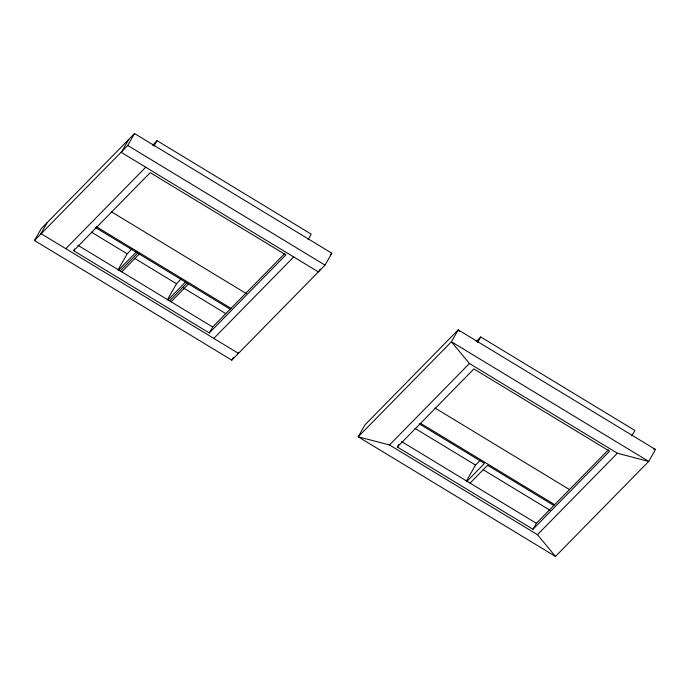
<?xml version="1.0" encoding="UTF-8"?>
<svg xmlns="http://www.w3.org/2000/svg" width="690" height="690" viewBox="0 0 690 690"><rect width="100%" height="100%" fill="white"/><g stroke="black" fill="none" stroke-linecap="round" stroke-linejoin="round"><path stroke-width="1.03" d="M34.5 240.508L41.297 228.597L134.524 133.558L331.812 253.204L325.024 265.115L231.797 360.154L34.5 240.508L127.728 145.469L134.524 133.558M40.331 234.565L47.118 222.654M121.906 151.403L128.694 139.492M73.649 250.712L150.23 172.647L285.876 254.903L209.286 332.968L73.649 250.712L74.624 249.012M153.93 146.168L157.07 140.674L311.207 234.143L308.068 239.646M118.016 269.911L127.193 253.825L132.342 248.572M167.342 299.822L176.511 283.737L180.927 279.234M209.286 332.968L212.684 327.017L284.789 253.515M231.797 360.154L233.358 357.403M237.619 354.212L238.662 352.374M319.194 271.049L320.238 269.221M397.337 447.008L473.918 368.943L609.555 451.2L532.973 529.264L397.337 447.008L398.794 444.455M477.618 342.464L480.749 336.97L634.886 430.439L631.755 435.933M466.362 481.154L475.531 465.077L479.955 460.575M532.973 529.264L536.371 523.313L608.468 449.811M655.5 449.492L648.704 461.403L555.476 556.442L358.188 436.796L364.976 424.885L458.203 329.846L655.5 449.492L653.473 448.966M152.576 145.254L157.07 140.674M65.817 248.676L145.737 167.213M118.663 269.997L136.146 252.178M120.207 270.929L137.689 253.109M121.751 271.869L139.225 254.049M167.989 299.909L185.472 282.089M169.533 300.84L187.007 283.021M171.068 301.78L188.551 283.961M213.788 338.411L293.699 256.947M330.363 254.688L331.812 253.204M476.264 341.541L480.749 336.97M389.505 444.964L469.416 363.501L617.386 453.235L648.704 461.403L451.415 341.757L358.188 436.796L389.505 444.964L537.476 534.698L555.476 556.442M467.009 481.249L484.492 463.43L419.132 423.789M470.088 483.112L487.571 465.293L553.854 505.485M537.476 534.698L617.386 453.235M127.728 145.469L325.024 265.115M121.069 152.257L318.366 271.903M111.332 211.735L246.434 293.664M435.019 408.023L569.198 489.4M96.281 226.648L231.003 308.344M420.874 423.496L554.682 504.64M95.436 227.484L230.167 309.198M91.356 232.099L127.193 253.825M134.809 258.448L176.511 283.737M183.273 287.842L225.535 313.476M415.009 428.378L475.531 465.077M483.198 469.726L550.146 510.324M77.953 245.304L212.684 327.017M401.649 441.609L536.371 523.313M41.159 233.72L238.455 353.366M459.575 331.502L458.203 329.846L451.415 341.757L469.416 363.501"/></g></svg>
